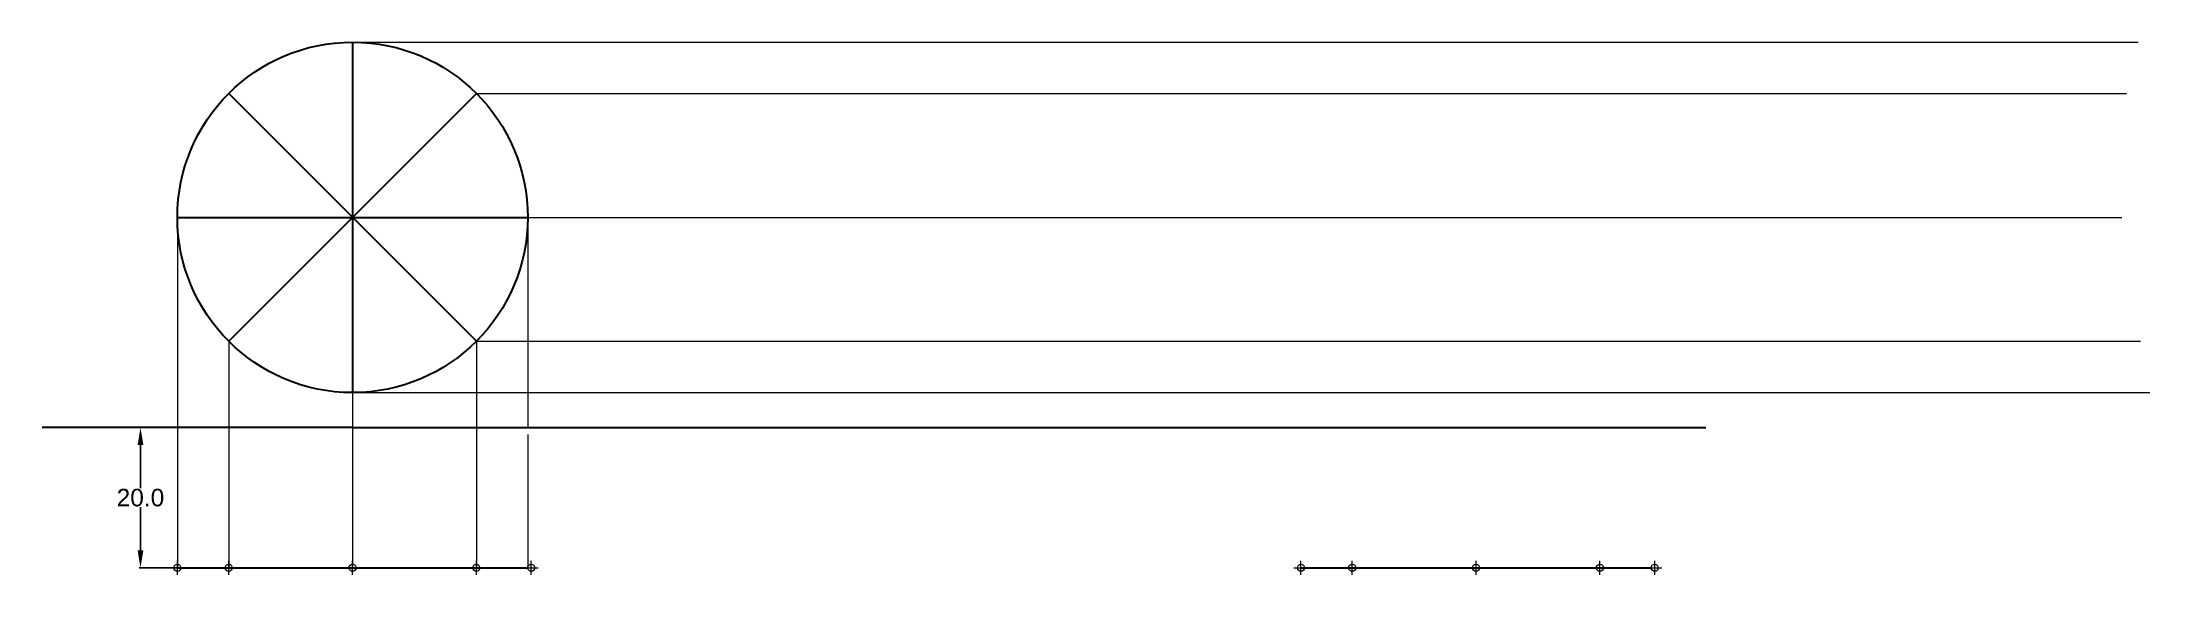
# Model space of a CAD drawing. Header units: millimetres. Extents: x 68 to 369, y 476 to 954.
# Drawn here: x 68.3 to 369.1, y 476.1 to 552.1 of the extents above; entities outside this region: 1.
import ezdxf

# ---------------------------------------------------------------- set-up
doc = ezdxf.new("R2010")
doc.units = ezdxf.units.MM
doc.header["$PDMODE"] = 34
doc.layers.add('thick continuous', color=7, linetype='Continuous', lineweight=30)
doc.styles.get("Standard").update_dxf_attribs({"font": 'arial.ttf'})
doc.dimstyles.get("Standard").update_dxf_attribs({"dimtxt": 2.5, "dimasz": 2.5, "dimexe": 0.18, "dimexo": 0.0625, "dimgap": 0.09, "dimtad": 0, "dimtih": 1, "dimtoh": 1, "dimdec": 1, "dimzin": 0, "dimdsep": 46, "dimtxsty": 'Standard', "dimcen": 0.09, "dimadec": 0, "dimazin": 0, "dimtfac": 1, "dimtdec": 1, "dimtofl": 0, "dimtmove": 0, "dimatfit": 3, "dimfxl": 1, "dimtolj": 1, "dimtzin": 0, "dimarcsym": 0})

# ---------------------------------------------------------------- blocks, each defined once
blk = doc.blocks.new('*D4')
at = {"layer": 'Defpoints', "color": 0, "lineweight": 13, "transparency": 16777216}
for p in [(82.31, 497.08), (87.58, 497.08), (87.58, 477.08)]:
    blk.add_point(p, dxfattribs=at)
at = {"layer": 'thick continuous', "color": 0, "lineweight": -2, "transparency": 16777216}
for p, q in [((87.52, 497.08), (82.13, 497.08)), ((82.31, 494.58), (82.31, 488.44)), ((82.31, 479.58), (82.31, 485.71)), ((87.52, 477.08), (82.13, 477.08))]:
    blk.add_line(p, q, dxfattribs=at)
at = {"layer": 'thick continuous', "color": 0, "lineweight": 13, "transparency": 16777216}
for points in [[(81.9, 494.58), (82.73, 494.58), (82.31, 497.08)], [(81.9, 479.58), (82.73, 479.58), (82.31, 477.08)]]:
    blk.add_solid(points, dxfattribs=at)
at = {"layer": 'thick continuous', "color": 0, "lineweight": 13, "transparency": 16777216, "insert": (82.31, 487.08), "char_height": 2.5, "attachment_point": 5}
blk.add_mtext('\\A1;20.0', dxfattribs=at)

msp = doc.modelspace()

# ---------------------------------------------------------------- linework, layer by layer
at = {"layer": 'thick continuous', "lineweight": 30}
for p, q in [((217.84, 954.15), (267.84, 954.15)), ((112.58, 552.08), (112.58, 502.08)), ((130.26, 544.75), (94.9, 509.4)), ((130.26, 509.4), (94.9, 544.75)), ((87.58, 527.08), (137.58, 527.08)), ((112.58, 497.08), (68.28, 497.08)), ((112.58, 497.08), (305.73, 497.08)), ((87.58, 477.08), (137.58, 477.08)), ((87.58, 477.08), (137.58, 477.08)), ((247.94, 477.08), (297.94, 477.08)), ((247.94, 477.08), (297.94, 477.08))]:
    msp.add_line(p, q, dxfattribs=at)
at = {"layer": 'thick continuous', "lineweight": 13}
for p, q in [((112.58, 552.08), (367.43, 552.08)), ((130.26, 544.75), (365.76, 544.75)), ((87.58, 527.08), (87.58, 497.08)), ((112.58, 527.08), (112.58, 497.08)), ((137.58, 527.08), (137.58, 497.08)), ((137.58, 527.08), (365.09, 527.08)), ((94.9, 509.4), (94.9, 477.08)), ((130.26, 509.4), (130.26, 477.08)), ((130.26, 509.4), (367.77, 509.4)), ((112.58, 502.08), (369.11, 502.08)), ((87.58, 497.08), (87.58, 477.08)), ((112.58, 497.08), (112.58, 477.08)), ((137.58, 496.08), (137.58, 477.08))]:
    msp.add_line(p, q, dxfattribs=at)
at = {"layer": 'thick continuous', "lineweight": 30}
msp.add_circle((112.58, 527.08), 25, dxfattribs=at)
at = {"layer": 'thick continuous', "lineweight": 13}
for p in [(87.58, 477.08), (94.9, 477.08), (112.58, 477.08), (112.58, 477.08), (130.26, 477.08), (138.08, 477.08), (247.94, 477.08), (255.26, 477.08), (272.94, 477.08), (272.94, 477.08), (290.61, 477.08), (298.44, 477.08)]:
    msp.add_point(p, dxfattribs=at)

# ---------------------------------------------------------------- dimensions: what is measured, and where the dimension line sits
dim = msp.add_linear_dim(base=(82.31, 497.08), p1=(87.58, 477.08), p2=(87.58, 497.08), angle=90, dimstyle='Standard', dxfattribs=at)
dim.commit()
dim.dimension.update_dxf_attribs({"geometry": '*D4', "text_midpoint": (82.31, 487.08)})

doc.saveas('drawing.dxf')
